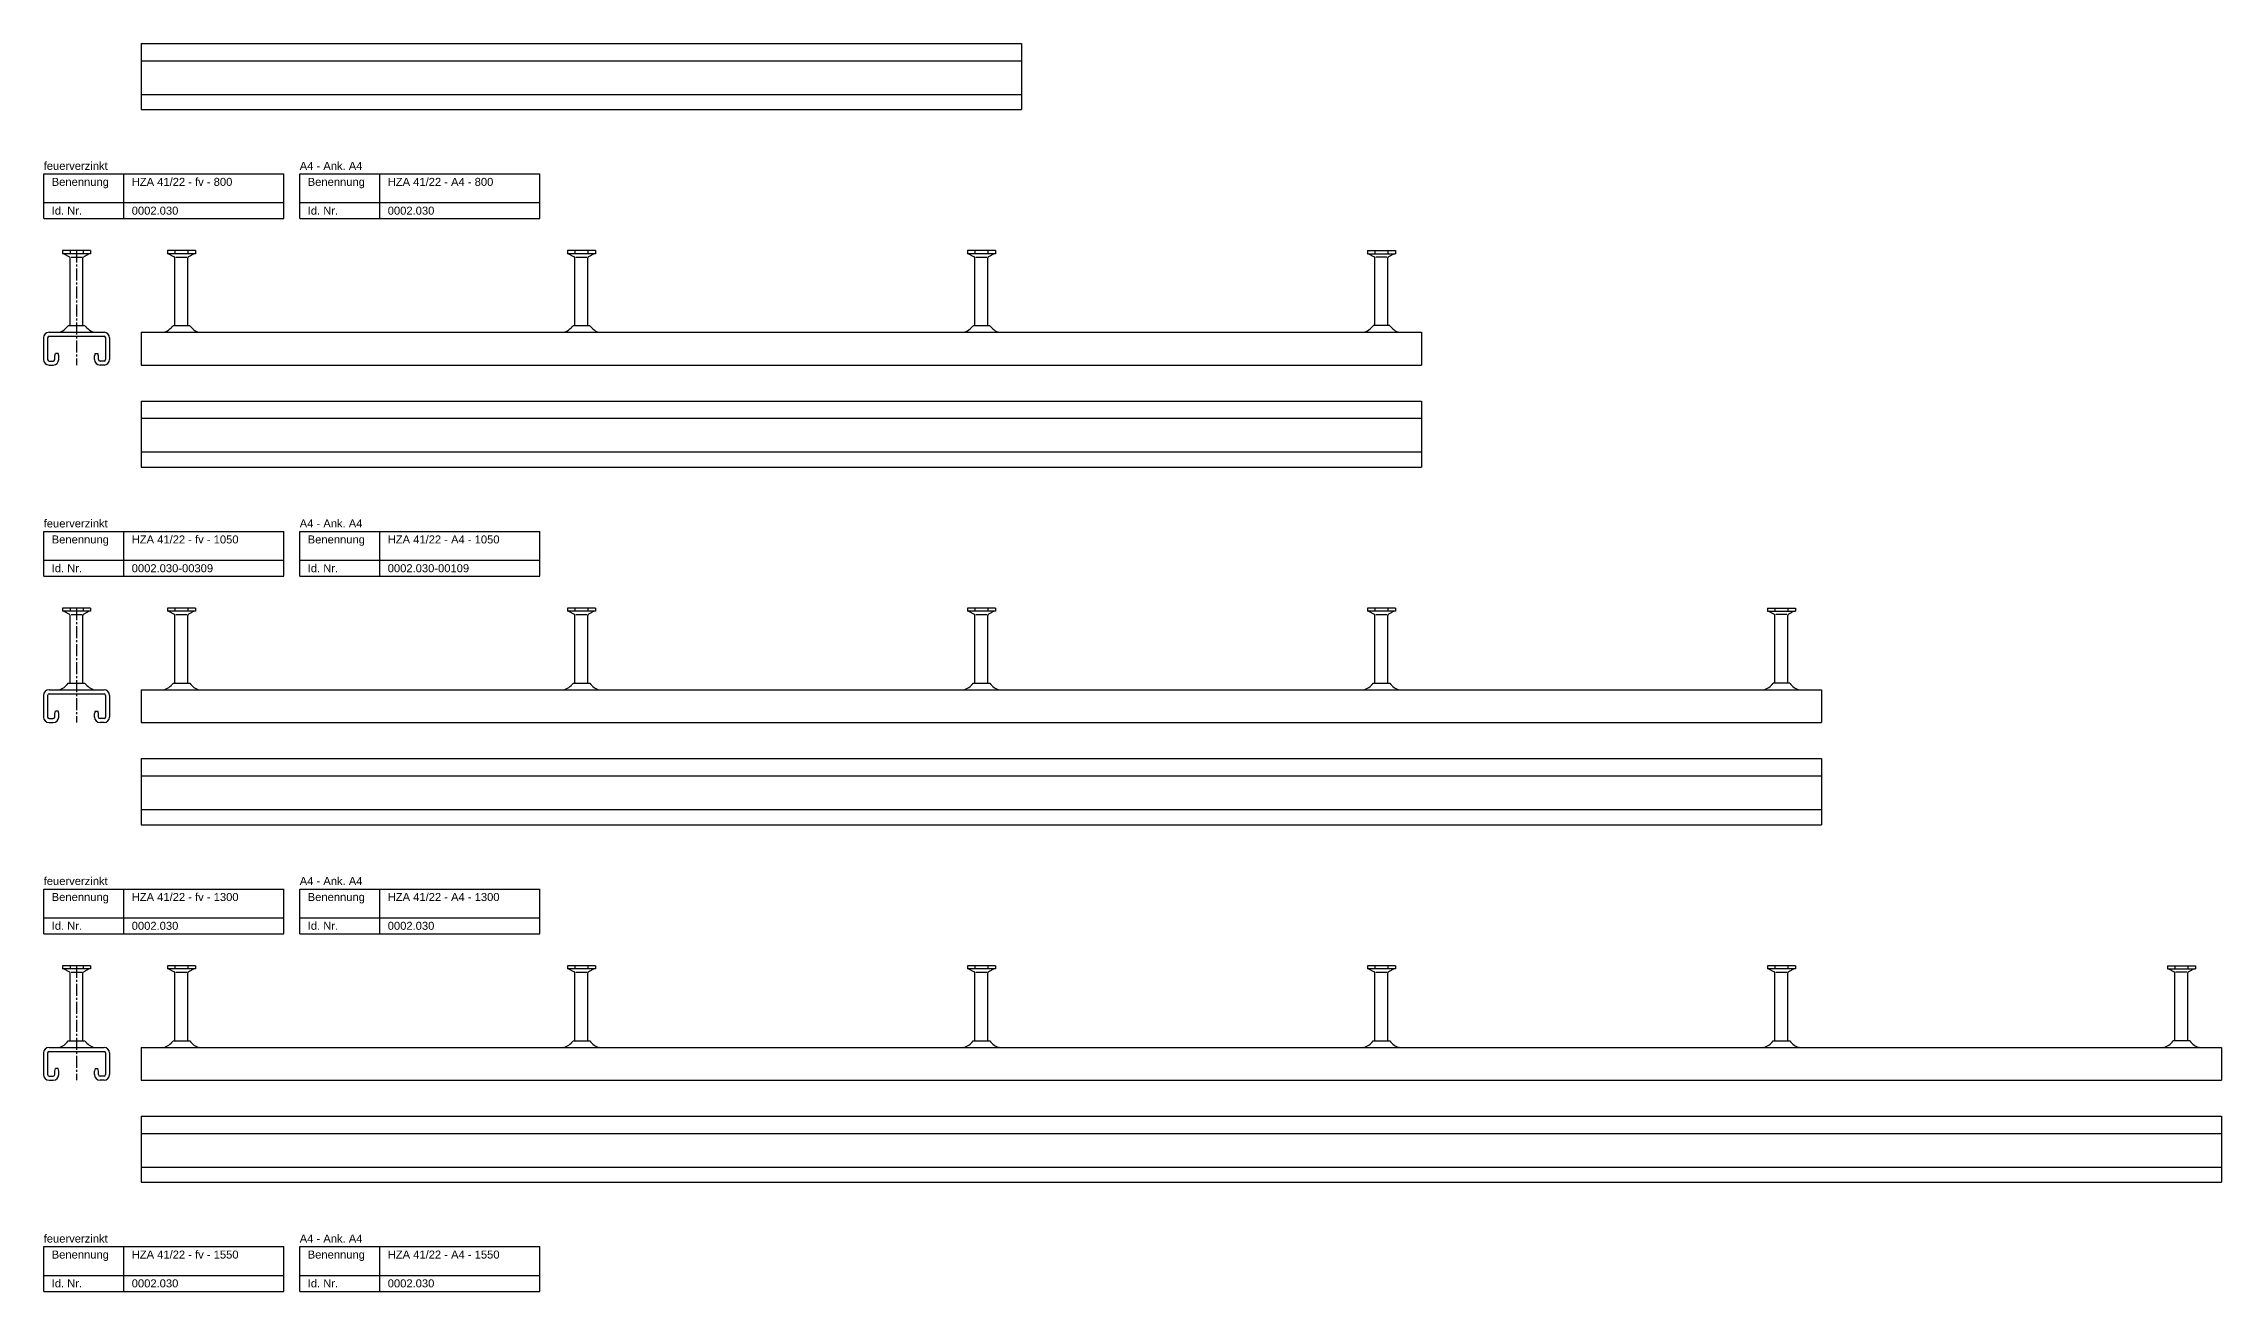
# Model space of a CAD drawing. Header units: millimetres. Extents: x -218 to 5913, y -3930 to 2743.
# Drawn here: x -218 to 1143, y 249 to 1029 of the extents above; entities that cross this region are included whole.
import ezdxf

# ---------------------------------------------------------------- set-up
doc = ezdxf.new("R2010")
doc.units = ezdxf.units.MM
doc.header["$LTSCALE"] = 10
doc.linetypes.add('MITTE2', pattern=[1.125, 0.75, -0.125, 0.125, -0.125])
doc.layers.add('HALFEN', color=2, linetype='CONTINUOUS')
doc.styles.add('ARIAL50', font='ARIAL.TTF', dxfattribs={"height": 5})

msp = doc.modelspace()

# ---------------------------------------------------------------- linework, layer by layer
at = {"layer": 'HALFEN'}
for p, q in [((-156.8, 1028.8), (393.2, 1028.8)), ((-156.8, 1028.8), (-156.8, 987.5)), ((393.2, 1028.8), (393.2, 987.5)), ((-156.8, 1018), (393.2, 1018)), ((-156.8, 997), (393.2, 997)), ((-156.8, 987.5), (393.2, 987.5)), ((-217.8, 947.3), (-67.8, 947.3)), ((-217.8, 919.3), (-217.8, 947.3)), ((-167.8, 919.3), (-167.8, 947.3)), ((-67.8, 919.3), (-67.8, 947.3)), ((-57.8, 947.3), (92.2, 947.3)), ((-57.8, 919.3), (-57.8, 947.3)), ((-7.8, 919.3), (-7.8, 947.3)), ((92.2, 919.3), (92.2, 947.3)), ((-217.8, 929.3), (-67.8, 929.3)), ((-57.8, 929.3), (92.2, 929.3)), ((-217.8, 919.3), (-67.8, 919.3)), ((-57.8, 919.3), (92.2, 919.3)), ((-188.5, 899.3), (-206, 899.3)), ((-206, 899.3), (-206, 897.4)), ((-201.3, 899), (-201.3, 897.6)), ((-193.2, 899), (-193.2, 897.6)), ((-188.5, 899.3), (-188.5, 897.4)), ((-123, 899.3), (-140.5, 899.3)), ((-140.5, 899.3), (-140.5, 897.4)), ((-135.8, 899), (-135.8, 897.6)), ((-127.7, 899), (-127.7, 897.6)), ((-123, 899.3), (-123, 897.4)), ((127, 899.3), (109.5, 899.3)), ((109.5, 899.3), (109.5, 897.4)), ((114.2, 899), (114.2, 897.6)), ((122.3, 899), (122.3, 897.6)), ((127, 899.3), (127, 897.4)), ((377, 899.3), (359.5, 899.3)), ((359.5, 899.3), (359.5, 897.4)), ((364.2, 899), (364.2, 897.6)), ((372.3, 899), (372.3, 897.6)), ((377, 899.3), (377, 897.4)), ((609.5, 899.3), (627, 899.3)), ((609.5, 899.3), (609.5, 897.4)), ((614.2, 899), (614.2, 897.6)), ((622.3, 899), (622.3, 897.6)), ((627, 899.3), (627, 897.4)), ((-188.5, 897.4), (-206, 897.4)), ((-205.3, 897.4), (-201.7, 895.5)), ((-201.3, 852.5), (-201.3, 894.8)), ((-200.7, 895.3), (-193.8, 895.3)), ((-193.3, 852.5), (-193.3, 894.8)), ((-189.3, 897.4), (-192.8, 895.5)), ((-123, 897.4), (-140.5, 897.4)), ((-139.8, 897.4), (-136.2, 895.5)), ((-135.8, 852.5), (-135.8, 894.8)), ((-135.2, 895.3), (-128.3, 895.3)), ((-127.8, 852.5), (-127.8, 894.8)), ((-123.8, 897.4), (-127.3, 895.5)), ((127, 897.4), (109.5, 897.4)), ((110.2, 897.4), (113.8, 895.5)), ((114.2, 852.5), (114.2, 894.8)), ((114.8, 895.3), (121.7, 895.3)), ((122.2, 852.5), (122.2, 894.8)), ((126.2, 897.4), (122.7, 895.5)), ((377, 897.4), (359.5, 897.4)), ((360.2, 897.4), (363.8, 895.5)), ((364.2, 852.5), (364.2, 894.8)), ((364.8, 895.3), (371.7, 895.3)), ((372.2, 852.5), (372.2, 894.8)), ((376.2, 897.4), (372.7, 895.5)), ((609.5, 897.4), (627, 897.4)), ((610.2, 897.4), (613.8, 895.5)), ((614.2, 852.5), (614.2, 894.8)), ((621.7, 895.3), (614.8, 895.3)), ((622.2, 852.5), (622.2, 894.8)), ((626.2, 897.4), (622.7, 895.5)), ((-217.9, 844.8), (-217.9, 831.3)), ((-215.4, 844.8), (-215.4, 831.3)), ((-214.4, 848.3), (-180.1, 848.3)), ((-214.4, 845.8), (-180.1, 845.8)), ((-202.5, 852.5), (-192, 852.5)), ((-179.1, 844.8), (-179.1, 831.3)), ((-176.6, 844.8), (-176.6, 831.3)), ((-156.8, 848.3), (643.2, 848.3)), ((-156.8, 848.3), (-156.8, 827.8)), ((-137, 852.5), (-126.5, 852.5)), ((113, 852.5), (123.5, 852.5)), ((363, 852.5), (373.5, 852.5)), ((623.5, 852.5), (613, 852.5)), ((643.2, 848.3), (643.2, 827.8)), ((-210.9, 833.5), (-210.5, 835)), ((-210.9, 831.3), (-210.9, 833.5)), ((-208.8, 835), (-210.5, 835)), ((-208.4, 833.5), (-208.8, 835)), ((-208.4, 831.3), (-208.4, 833.5)), ((-185.7, 835), (-186.1, 833.5)), ((-186.1, 831.3), (-186.1, 833.5)), ((-185.7, 835), (-184, 835)), ((-183.6, 833.5), (-184, 835)), ((-183.6, 831.3), (-183.6, 833.5)), ((-214.4, 830.3), (-211.9, 830.3)), ((-214.4, 827.8), (-211.9, 827.8)), ((-180.1, 830.3), (-182.6, 830.3)), ((-180.1, 827.8), (-182.6, 827.8)), ((-156.8, 827.8), (643.2, 827.8)), ((-156.8, 805.3), (643.2, 805.3)), ((-156.8, 805.3), (-156.8, 764)), ((643.2, 805.3), (643.2, 764)), ((-156.8, 794.5), (643.2, 794.5)), ((-156.8, 773.5), (643.2, 773.5)), ((-156.8, 764), (643.2, 764)), ((-217.8, 723.8), (-67.8, 723.8)), ((-217.8, 695.8), (-217.8, 723.8)), ((-167.8, 695.8), (-167.8, 723.8)), ((-67.8, 695.8), (-67.8, 723.8)), ((-57.8, 723.8), (92.2, 723.8)), ((-57.8, 695.8), (-57.8, 723.8)), ((-7.8, 695.8), (-7.8, 723.8)), ((92.2, 695.8), (92.2, 723.8)), ((-217.8, 705.8), (-67.8, 705.8)), ((-217.8, 695.8), (-67.8, 695.8)), ((-57.8, 705.8), (92.2, 705.8)), ((-57.8, 695.8), (92.2, 695.8)), ((-188.5, 675.8), (-206, 675.8)), ((-206, 675.8), (-206, 673.9)), ((-188.5, 673.9), (-206, 673.9)), ((-205.3, 673.9), (-201.7, 672)), ((-201.3, 675.5), (-201.3, 674.1)), ((-201.3, 629), (-201.3, 671.3)), ((-200.7, 671.8), (-193.8, 671.8)), ((-193.3, 629), (-193.3, 671.3)), ((-193.2, 675.5), (-193.2, 674.1)), ((-189.3, 673.9), (-192.8, 672)), ((-188.5, 675.8), (-188.5, 673.9)), ((-140.5, 675.8), (-140.5, 673.9)), ((-123, 675.8), (-140.5, 675.8)), ((-123, 673.9), (-140.5, 673.9)), ((-139.8, 673.9), (-136.2, 672)), ((-135.8, 675.5), (-135.8, 674.1)), ((-135.8, 629), (-135.8, 671.3)), ((-135.2, 671.8), (-128.3, 671.8)), ((-127.8, 629), (-127.8, 671.3)), ((-127.7, 675.5), (-127.7, 674.1)), ((-123.8, 673.9), (-127.3, 672)), ((-123, 675.8), (-123, 673.9)), ((109.5, 675.8), (109.5, 673.9)), ((127, 675.8), (109.5, 675.8)), ((127, 673.9), (109.5, 673.9)), ((110.2, 673.9), (113.8, 672)), ((114.2, 675.5), (114.2, 674.1)), ((114.2, 629), (114.2, 671.3)), ((114.8, 671.8), (121.7, 671.8)), ((122.2, 629), (122.2, 671.3)), ((122.3, 675.5), (122.3, 674.1)), ((126.2, 673.9), (122.7, 672)), ((127, 675.8), (127, 673.9)), ((359.5, 675.8), (359.5, 673.9)), ((377, 675.8), (359.5, 675.8)), ((377, 673.9), (359.5, 673.9)), ((360.2, 673.9), (363.8, 672)), ((364.2, 675.5), (364.2, 674.1)), ((364.2, 629), (364.2, 671.3)), ((364.8, 671.8), (371.7, 671.8)), ((372.2, 629), (372.2, 671.3)), ((372.3, 675.5), (372.3, 674.1)), ((376.2, 673.9), (372.7, 672)), ((377, 675.8), (377, 673.9)), ((609.5, 675.8), (609.5, 673.9)), ((627, 675.8), (609.5, 675.8)), ((627, 673.9), (609.5, 673.9)), ((610.2, 673.9), (613.8, 672)), ((614.2, 675.5), (614.2, 674.1)), ((614.2, 629), (614.2, 671.3)), ((614.8, 671.8), (621.7, 671.8)), ((622.2, 629), (622.2, 671.3)), ((622.3, 675.5), (622.3, 674.1)), ((626.2, 673.9), (622.7, 672)), ((627, 675.8), (627, 673.9)), ((859.5, 675.8), (877, 675.8)), ((859.5, 675.8), (859.5, 673.9)), ((859.5, 673.9), (877, 673.9)), ((860.2, 673.9), (863.8, 672)), ((864.2, 675.5), (864.2, 674.1)), ((864.2, 629), (864.2, 671.3)), ((871.7, 671.8), (864.8, 671.8)), ((872.2, 629), (872.2, 671.3)), ((872.3, 675.5), (872.3, 674.1)), ((876.2, 673.9), (872.7, 672)), ((877, 675.8), (877, 673.9)), ((-202.5, 629), (-192, 629)), ((-137, 629), (-126.5, 629)), ((113, 629), (123.5, 629)), ((363, 629), (373.5, 629)), ((613, 629), (623.5, 629)), ((873.5, 629), (863, 629)), ((-217.9, 621.3), (-217.9, 607.8)), ((-215.4, 621.3), (-215.4, 607.8)), ((-214.4, 624.8), (-180.1, 624.8)), ((-214.4, 622.2), (-180.1, 622.2)), ((-179.1, 621.3), (-179.1, 607.8)), ((-176.6, 621.3), (-176.6, 607.8)), ((-156.8, 624.8), (893.2, 624.8)), ((-156.8, 624.8), (-156.8, 604.3)), ((893.2, 624.8), (893.2, 604.3)), ((-214.4, 606.8), (-211.9, 606.8)), ((-214.4, 604.3), (-211.9, 604.3)), ((-210.9, 610), (-210.5, 611.5)), ((-210.9, 607.8), (-210.9, 610)), ((-208.8, 611.5), (-210.5, 611.5)), ((-208.4, 610), (-208.8, 611.5)), ((-208.4, 607.8), (-208.4, 610)), ((-185.7, 611.5), (-186.1, 610)), ((-186.1, 607.8), (-186.1, 610)), ((-185.7, 611.5), (-184, 611.5)), ((-183.6, 610), (-184, 611.5)), ((-183.6, 607.8), (-183.6, 610)), ((-180.1, 606.8), (-182.6, 606.8)), ((-180.1, 604.3), (-182.6, 604.3)), ((-156.8, 604.3), (893.2, 604.3)), ((-156.8, 581.8), (893.2, 581.8)), ((-156.8, 581.8), (-156.8, 540.5)), ((893.2, 581.8), (893.2, 540.5)), ((-156.8, 571), (893.2, 571)), ((-156.8, 550), (893.2, 550)), ((-156.8, 540.5), (893.2, 540.5)), ((-217.8, 500.3), (-67.8, 500.3)), ((-217.8, 472.3), (-217.8, 500.3)), ((-167.8, 472.3), (-167.8, 500.3)), ((-67.8, 472.3), (-67.8, 500.3)), ((-57.8, 500.3), (92.2, 500.3)), ((-57.8, 472.3), (-57.8, 500.3)), ((-7.8, 472.3), (-7.8, 500.3)), ((92.2, 472.3), (92.2, 500.3)), ((-217.8, 482.3), (-67.8, 482.3)), ((-57.8, 482.3), (92.2, 482.3)), ((-217.8, 472.3), (-67.8, 472.3)), ((-57.8, 472.3), (92.2, 472.3)), ((-188.5, 452.3), (-206, 452.3)), ((-206, 452.3), (-206, 450.4)), ((-188.5, 450.4), (-206, 450.4)), ((-205.3, 450.4), (-201.7, 448.5)), ((-201.3, 452), (-201.3, 450.6)), ((-193.2, 452), (-193.2, 450.6)), ((-189.3, 450.4), (-192.8, 448.5)), ((-188.5, 452.3), (-188.5, 450.4)), ((-140.5, 452.3), (-140.5, 450.4)), ((-123, 452.3), (-140.5, 452.3)), ((-123, 450.4), (-140.5, 450.4)), ((-139.8, 450.4), (-136.2, 448.5)), ((-135.8, 452), (-135.8, 450.6)), ((-127.7, 452), (-127.7, 450.6)), ((-123.8, 450.4), (-127.3, 448.5)), ((-123, 452.3), (-123, 450.4)), ((109.5, 452.3), (109.5, 450.4)), ((127, 452.3), (109.5, 452.3)), ((127, 450.4), (109.5, 450.4)), ((110.2, 450.4), (113.8, 448.5)), ((114.2, 452), (114.2, 450.6)), ((122.3, 452), (122.3, 450.6)), ((126.2, 450.4), (122.7, 448.5)), ((127, 452.3), (127, 450.4)), ((359.5, 452.3), (359.5, 450.4)), ((377, 452.3), (359.5, 452.3)), ((377, 450.4), (359.5, 450.4)), ((360.2, 450.4), (363.8, 448.5)), ((364.2, 452), (364.2, 450.6)), ((372.3, 452), (372.3, 450.6)), ((376.2, 450.4), (372.7, 448.5)), ((377, 452.3), (377, 450.4)), ((609.5, 452.3), (609.5, 450.4)), ((627, 452.3), (609.5, 452.3)), ((627, 450.4), (609.5, 450.4)), ((610.2, 450.4), (613.8, 448.5)), ((614.2, 452), (614.2, 450.6)), ((622.3, 452), (622.3, 450.6)), ((626.2, 450.4), (622.7, 448.5)), ((627, 452.3), (627, 450.4)), ((877, 452.3), (859.5, 452.3)), ((859.5, 452.3), (859.5, 450.4)), ((877, 450.4), (859.5, 450.4)), ((860.2, 450.4), (863.8, 448.5)), ((864.2, 452), (864.2, 450.6)), ((872.3, 452), (872.3, 450.6)), ((876.2, 450.4), (872.7, 448.5)), ((877, 452.3), (877, 450.4)), ((1109.5, 452.3), (1127, 452.3)), ((1109.5, 452.3), (1109.5, 450.4)), ((1109.5, 450.4), (1127, 450.4)), ((1110.2, 450.4), (1113.8, 448.5)), ((1114.2, 452), (1114.2, 450.6)), ((1122.3, 452), (1122.3, 450.6)), ((1126.2, 450.4), (1122.7, 448.5)), ((1127, 452.3), (1127, 450.4)), ((-201.3, 405.5), (-201.3, 447.8)), ((-200.7, 448.3), (-193.8, 448.3)), ((-193.3, 405.5), (-193.3, 447.8)), ((-135.8, 405.5), (-135.8, 447.8)), ((-135.2, 448.3), (-128.3, 448.3)), ((-127.8, 405.5), (-127.8, 447.8)), ((114.2, 405.5), (114.2, 447.8)), ((114.8, 448.3), (121.7, 448.3)), ((122.2, 405.5), (122.2, 447.8)), ((364.2, 405.5), (364.2, 447.8)), ((364.8, 448.3), (371.7, 448.3)), ((372.2, 405.5), (372.2, 447.8)), ((614.2, 405.5), (614.2, 447.8)), ((614.8, 448.3), (621.7, 448.3)), ((622.2, 405.5), (622.2, 447.8)), ((864.2, 405.5), (864.2, 447.8)), ((864.8, 448.3), (871.7, 448.3)), ((872.2, 405.5), (872.2, 447.8)), ((1114.2, 405.5), (1114.2, 447.8)), ((1121.7, 448.3), (1114.8, 448.3)), ((1122.2, 405.5), (1122.2, 447.8)), ((-217.9, 397.8), (-217.9, 384.3)), ((-215.4, 397.8), (-215.4, 384.3)), ((-214.4, 401.3), (-180.1, 401.3)), ((-214.4, 398.8), (-180.1, 398.8)), ((-202.5, 405.5), (-192, 405.5)), ((-179.1, 397.8), (-179.1, 384.3)), ((-176.6, 397.8), (-176.6, 384.3)), ((-156.8, 401.3), (1143.2, 401.3)), ((-156.8, 401.3), (-156.8, 380.8)), ((-137, 405.5), (-126.5, 405.5)), ((113, 405.5), (123.5, 405.5)), ((363, 405.5), (373.5, 405.5)), ((613, 405.5), (623.5, 405.5)), ((863, 405.5), (873.5, 405.5)), ((1123.5, 405.5), (1113, 405.5)), ((1143.2, 401.3), (1143.2, 380.8)), ((-214.4, 383.3), (-211.9, 383.3)), ((-210.9, 386.5), (-210.5, 388)), ((-210.9, 384.3), (-210.9, 386.5)), ((-208.8, 388), (-210.5, 388)), ((-208.4, 386.5), (-208.8, 388)), ((-208.4, 384.3), (-208.4, 386.5)), ((-185.7, 388), (-186.1, 386.5)), ((-186.1, 384.3), (-186.1, 386.5)), ((-185.7, 388), (-184, 388)), ((-183.6, 386.5), (-184, 388)), ((-183.6, 384.3), (-183.6, 386.5)), ((-180.1, 383.3), (-182.6, 383.3)), ((-214.4, 380.8), (-211.9, 380.8)), ((-180.1, 380.8), (-182.6, 380.8)), ((-156.8, 380.8), (1143.2, 380.8)), ((-156.8, 358.3), (1143.2, 358.3)), ((-156.8, 358.3), (-156.8, 317)), ((1143.2, 358.3), (1143.2, 317)), ((-156.8, 347.5), (1143.2, 347.5)), ((-156.8, 326.5), (1143.2, 326.5)), ((-156.8, 317), (1143.2, 317)), ((-217.8, 276.8), (-67.8, 276.8)), ((-217.8, 248.8), (-217.8, 276.8)), ((-167.8, 248.8), (-167.8, 276.8)), ((-67.8, 248.8), (-67.8, 276.8)), ((-57.8, 276.8), (92.2, 276.8)), ((-57.8, 248.8), (-57.8, 276.8)), ((-7.8, 248.8), (-7.8, 276.8)), ((92.2, 248.8), (92.2, 276.8)), ((-217.8, 258.8), (-67.8, 258.8)), ((-57.8, 258.8), (92.2, 258.8)), ((-217.8, 248.8), (-67.8, 248.8)), ((-57.8, 248.8), (92.2, 248.8))]:
    msp.add_line(p, q, dxfattribs=at)
at = {"layer": 'HALFEN', "color": 1, "linetype": 'MITTE2'}
for p, q in [((-197.3, 899.3), (-197.3, 827.8)), ((-197.3, 675.8), (-197.3, 604.3)), ((-197.3, 452.3), (-197.3, 380.8))]:
    msp.add_line(p, q, dxfattribs=at)
at = {"layer": 'HALFEN'}
for centre, radius, start, end in [((-202.1, 894.8), 0.8, 0, 62.3005), ((-192.5, 894.8), 0.8, 117.6995, 180), ((-136.6, 894.8), 0.8, 0, 62.3005), ((-127, 894.8), 0.8, 117.6995, 180), ((113.4, 894.8), 0.8, 0, 62.3005), ((123, 894.8), 0.8, 117.6995, 180), ((363.4, 894.8), 0.8, 0, 62.3005), ((373, 894.8), 0.8, 117.6995, 180), ((613.4, 894.8), 0.8, 0, 62.3005), ((623, 894.8), 0.8, 117.6995, 180), ((-214.4, 844.8), 3.5, 90, 180), ((-214.4, 844.8), 1, 90, 180), ((-210.8, 858), 10, 283.1804, 326.0185), ((-183.7, 858), 10, 213.9815, 256.8196), ((-180.1, 844.8), 3.5, 0, 90), ((-180.1, 844.8), 1, 0, 90), ((-143.5, 850.3), 2, 270, 283.1804), ((-145.3, 858), 10, 283.1804, 326.0185), ((-118.2, 858), 10, 213.9815, 256.8196), ((-120, 850.3), 2, 256.8196, 270), ((106.5, 850.3), 2, 270, 283.1804), ((104.7, 858), 10, 283.1804, 326.0185), ((131.8, 858), 10, 213.9815, 256.8196), ((130, 850.3), 2, 256.8196, 270), ((356.5, 850.3), 2, 270, 283.1804), ((354.7, 858), 10, 283.1804, 326.0185), ((381.8, 858), 10, 213.9815, 256.8196), ((380, 850.3), 2, 256.8196, 270), ((606.5, 850.3), 2, 270, 283.1804), ((604.7, 858), 10, 283.1804, 326.0185), ((631.8, 858), 10, 213.9815, 256.8196), ((630, 850.3), 2, 256.8196, 270), ((-214.4, 831.3), 3.5, 180, 270), ((-214.4, 831.3), 1, 180, 270), ((-211.9, 831.3), 1, 270, 0), ((-211.9, 831.3), 3.5, 270, 0), ((-182.6, 831.3), 3.5, 180, 270), ((-182.6, 831.3), 1, 180, 270), ((-180.1, 831.3), 1, 270, 0), ((-180.1, 831.3), 3.5, 270, 0), ((-202.1, 671.3), 0.8, 0, 62.3005), ((-192.5, 671.3), 0.8, 117.6995, 180), ((-136.6, 671.3), 0.8, 0, 62.3005), ((-127, 671.3), 0.8, 117.6995, 180), ((113.4, 671.3), 0.8, 0, 62.3005), ((123, 671.3), 0.8, 117.6995, 180), ((363.4, 671.3), 0.8, 0, 62.3005), ((373, 671.3), 0.8, 117.6995, 180), ((613.4, 671.3), 0.8, 0, 62.3005), ((623, 671.3), 0.8, 117.6995, 180), ((863.4, 671.3), 0.8, 0, 62.3005), ((873, 671.3), 0.8, 117.6995, 180), ((-210.8, 634.5), 10, 283.1804, 326.0185), ((-183.7, 634.5), 10, 213.9815, 256.8196), ((-145.3, 634.5), 10, 283.1804, 326.0185), ((-118.2, 634.5), 10, 213.9815, 256.8196), ((104.7, 634.5), 10, 283.1804, 326.0185), ((131.8, 634.5), 10, 213.9815, 256.8196), ((354.7, 634.5), 10, 283.1804, 326.0185), ((381.8, 634.5), 10, 213.9815, 256.8196), ((604.7, 634.5), 10, 283.1804, 326.0185), ((631.8, 634.5), 10, 213.9815, 256.8196), ((854.7, 634.5), 10, 283.1804, 326.0185), ((881.8, 634.5), 10, 213.9815, 256.8196), ((-214.4, 621.3), 3.5, 90, 180), ((-214.4, 621.3), 1, 90, 180), ((-180.1, 621.3), 3.5, 0, 90), ((-180.1, 621.3), 1, 0, 90), ((-143.5, 626.8), 2, 270, 283.1804), ((-120, 626.8), 2, 256.8196, 270), ((106.5, 626.8), 2, 270, 283.1804), ((130, 626.8), 2, 256.8196, 270), ((356.5, 626.8), 2, 270, 283.1804), ((380, 626.8), 2, 256.8196, 270), ((606.5, 626.8), 2, 270, 283.1804), ((630, 626.8), 2, 256.8196, 270), ((856.5, 626.8), 2, 270, 283.1804), ((880, 626.8), 2, 256.8196, 270), ((-214.4, 607.8), 3.5, 180, 270), ((-214.4, 607.8), 1, 180, 270), ((-211.9, 607.8), 1, 270, 0), ((-211.9, 607.8), 3.5, 270, 0), ((-182.6, 607.8), 3.5, 180, 270), ((-182.6, 607.8), 1, 180, 270), ((-180.1, 607.8), 1, 270, 0), ((-180.1, 607.8), 3.5, 270, 0), ((-202.1, 447.8), 0.8, 0, 62.3005), ((-192.5, 447.8), 0.8, 117.6995, 180), ((-136.6, 447.8), 0.8, 0, 62.3005), ((-127, 447.8), 0.8, 117.6995, 180), ((113.4, 447.8), 0.8, 0, 62.3005), ((123, 447.8), 0.8, 117.6995, 180), ((363.4, 447.8), 0.8, 0, 62.3005), ((373, 447.8), 0.8, 117.6995, 180), ((613.4, 447.8), 0.8, 0, 62.3005), ((623, 447.8), 0.8, 117.6995, 180), ((863.4, 447.8), 0.8, 0, 62.3005), ((873, 447.8), 0.8, 117.6995, 180), ((1113.5, 447.8), 0.8, 0, 62.3005), ((1123, 447.8), 0.8, 117.6995, 180), ((-214.4, 397.8), 3.5, 90, 180), ((-214.4, 397.8), 1, 90, 180), ((-210.8, 411), 10, 283.1804, 326.0185), ((-183.7, 411), 10, 213.9815, 256.8196), ((-180.1, 397.8), 3.5, 0, 90), ((-180.1, 397.8), 1, 0, 90), ((-143.5, 403.3), 2, 270, 283.1804), ((-145.3, 411), 10, 283.1804, 326.0185), ((-118.2, 411), 10, 213.9815, 256.8196), ((-120, 403.3), 2, 256.8196, 270), ((106.5, 403.3), 2, 270, 283.1804), ((104.7, 411), 10, 283.1804, 326.0185), ((131.8, 411), 10, 213.9815, 256.8196), ((130, 403.3), 2, 256.8196, 270), ((356.5, 403.3), 2, 270, 283.1804), ((354.7, 411), 10, 283.1804, 326.0185), ((381.8, 411), 10, 213.9815, 256.8196), ((380, 403.3), 2, 256.8196, 270), ((606.5, 403.3), 2, 270, 283.1804), ((604.7, 411), 10, 283.1804, 326.0185), ((631.8, 411), 10, 213.9815, 256.8196), ((630, 403.3), 2, 256.8196, 270), ((856.5, 403.3), 2, 270, 283.1804), ((854.7, 411), 10, 283.1804, 326.0185), ((881.8, 411), 10, 213.9815, 256.8196), ((880, 403.3), 2, 256.8196, 270), ((1106.5, 403.3), 2, 270, 283.1804), ((1104.7, 411), 10, 283.1804, 326.0185), ((1131.8, 411), 10, 213.9815, 256.8196), ((1130, 403.3), 2, 256.8196, 270), ((-214.4, 384.3), 3.5, 180, 270), ((-214.4, 384.3), 1, 180, 270), ((-211.9, 384.3), 1, 270, 0), ((-211.9, 384.3), 3.5, 270, 0), ((-182.6, 384.3), 3.5, 180, 270), ((-182.6, 384.3), 1, 180, 270), ((-180.1, 384.3), 1, 270, 0), ((-180.1, 384.3), 3.5, 270, 0)]:
    msp.add_arc(centre, radius, start, end, dxfattribs=at)

# ---------------------------------------------------------------- texts
at = {"layer": 'HALFEN', "style": 'ARIAL50'}
for s, p in [('feuerverzinkt', (-217.8, 949.8)), ('A4 - Ank. A4', (-57.8, 949.8)), ('Benennung', (-212.8, 939.8)), ('HZA 41/22 - fv - 800', (-162.8, 939.8)), ('Benennung', (-52.8, 939.8)), ('HZA 41/22 - A4 - 800', (-2.8, 939.8)), ('Id. Nr.', (-212.8, 921.8)), ('0002.030', (-162.8, 921.8)), ('Id. Nr.', (-52.8, 921.8)), ('0002.030', (-2.8, 921.8)), ('feuerverzinkt', (-217.8, 726.3)), ('HZA 41/22 - fv - 1050', (-162.8, 716.3)), ('A4 - Ank. A4', (-57.8, 726.3)), ('HZA 41/22 - A4 - 1050', (-2.8, 716.3)), ('Benennung', (-212.8, 716.3)), ('Benennung', (-52.8, 716.3)), ('Id. Nr.', (-212.8, 698.3)), ('0002.030-00309', (-162.8, 698.3)), ('Id. Nr.', (-52.8, 698.3)), ('0002.030-00109', (-2.8, 698.3)), ('feuerverzinkt', (-217.8, 502.8)), ('A4 - Ank. A4', (-57.8, 502.8)), ('Benennung', (-212.8, 492.8)), ('HZA 41/22 - fv - 1300', (-162.8, 492.8)), ('Benennung', (-52.8, 492.8)), ('HZA 41/22 - A4 - 1300', (-2.8, 492.8)), ('Id. Nr.', (-212.8, 474.8)), ('0002.030', (-162.8, 474.8)), ('Id. Nr.', (-52.8, 474.8)), ('0002.030', (-2.8, 474.8)), ('feuerverzinkt', (-217.8, 279.3)), ('Benennung', (-212.8, 269.3)), ('HZA 41/22 - fv - 1550', (-162.8, 269.3)), ('A4 - Ank. A4', (-57.8, 279.3)), ('Benennung', (-52.8, 269.3)), ('HZA 41/22 - A4 - 1550', (-2.8, 269.3)), ('Id. Nr.', (-212.8, 251.3)), ('0002.030', (-162.8, 251.3)), ('Id. Nr.', (-52.8, 251.3)), ('0002.030', (-2.8, 251.3))]:
    msp.add_text(s, height=5, dxfattribs=at).set_placement(p)

doc.saveas('drawing.dxf')
